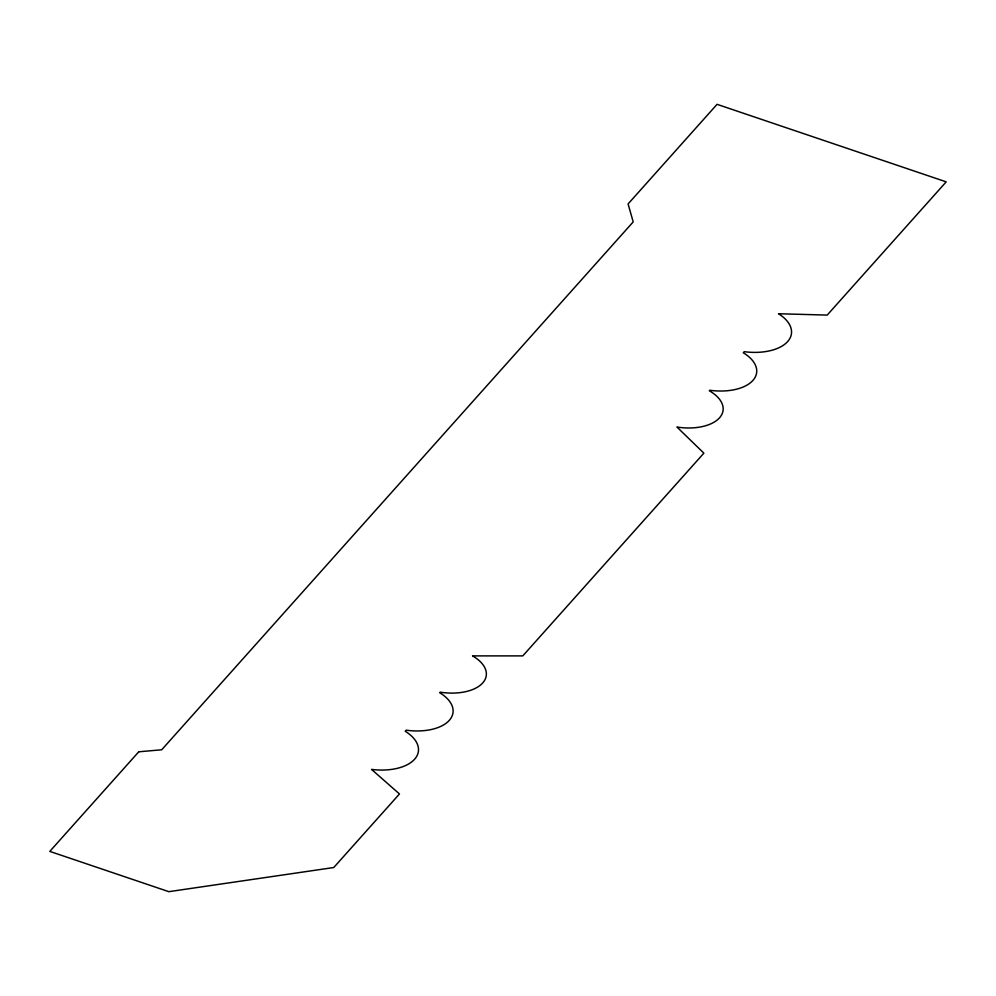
<?xml version="1.0" encoding="UTF-8"?>
<svg xmlns="http://www.w3.org/2000/svg" width="996" height="996" viewBox="0 0 996 996"><rect width="100%" height="100%" fill="white"/><g stroke="black" fill="none" stroke-linecap="round" stroke-linejoin="round"><path stroke-width="1.49" d="M138.768 751.793L49.8 851.393L168.834 891.669L333.76 867.528L399.471 793.961L371.545 769.398A44.085 23.879 7.3 0 0 414.672 759.151A44.085 23.879 7.3 0 0 405.223 731.251L406.181 730.18A43.152 23.381 7.3 0 0 449.296 720.357A43.152 23.381 7.3 0 0 439.672 692.693L440.145 692.158A41.309 22.373 7.3 0 0 482.711 682.945A41.309 22.373 7.3 0 0 472.527 655.891L522.8 655.891L703.873 453.155L676.944 427.035A41.309 22.373 7.3 0 0 719.51 417.834A41.309 22.373 7.3 0 0 709.326 390.781L709.799 390.245A43.152 23.381 7.3 0 0 752.914 380.422A43.152 23.381 7.3 0 0 743.29 352.758L744.249 351.688A44.085 23.879 7.3 0 0 787.575 341.64A44.085 23.879 7.3 0 0 778.523 313.74L827.203 315.085L946.2 181.857L717.058 104.331L628.09 203.943L633.207 221.896L161.701 749.789L138.768 751.793"/></g></svg>
